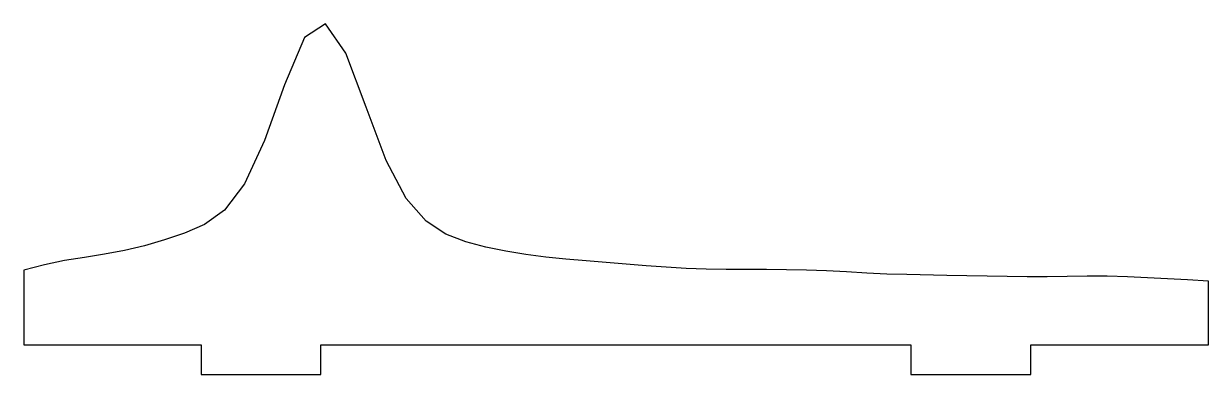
# Model space of a CAD drawing. Header units: metres. Extents: x 0 to 120, y -3 to 33.
import ezdxf

# ---------------------------------------------------------------- set-up
doc = ezdxf.new("R2010")
doc.units = ezdxf.units.M

msp = doc.modelspace()

# ---------------------------------------------------------------- linework, layer by layer
for p, q in [((30.53, 32.54), (28.41, 31.14)), ((32.61, 29.54), (30.53, 32.54)), ((28.41, 31.14), (26.37, 26.32)), ((34.65, 24.06), (32.61, 29.54)), ((26.37, 26.32), (24.34, 20.68)), ((36.68, 18.65), (34.65, 24.06)), ((24.34, 20.68), (22.31, 16.28)), ((38.71, 14.78), (36.68, 18.65)), ((22.31, 16.28), (20.29, 13.61)), ((40.73, 12.47), (38.71, 14.78)), ((20.29, 13.61), (18.27, 12.14)), ((18.27, 12.14), (16.24, 11.25)), ((42.75, 11.16), (40.73, 12.47)), ((16.24, 11.25), (14.22, 10.57)), ((44.77, 10.37), (42.75, 11.16)), ((12.18, 9.99), (10.15, 9.51)), ((14.22, 10.57), (12.18, 9.99)), ((46.8, 9.83), (44.77, 10.37)), ((48.83, 9.42), (46.8, 9.83)), ((4.05, 8.48), (2.02, 8.06)), ((6.09, 8.8), (4.05, 8.48)), ((8.12, 9.12), (6.09, 8.8)), ((10.15, 9.51), (8.12, 9.12)), ((50.86, 9.1), (48.83, 9.42)), ((52.89, 8.84), (50.86, 9.1)), ((54.92, 8.63), (52.89, 8.84)), ((56.96, 8.45), (54.92, 8.63)), ((58.99, 8.28), (56.96, 8.45)), ((2.02, 8.06), (-0.07, 7.5)), ((-0.07, 7.5), (-0.07, -0.07)), ((61.02, 8.12), (58.99, 8.28)), ((63.06, 7.96), (61.02, 8.12)), ((65.09, 7.81), (63.06, 7.96)), ((67.12, 7.69), (65.09, 7.81)), ((69.16, 7.6), (67.12, 7.69)), ((71.19, 7.57), (69.16, 7.6)), ((73.22, 7.56), (71.19, 7.57)), ((75.25, 7.56), (73.22, 7.56)), ((77.29, 7.54), (75.25, 7.56)), ((79.32, 7.51), (77.29, 7.54)), ((81.36, 7.43), (79.32, 7.51)), ((83.39, 7.32), (81.36, 7.43)), ((85.43, 7.2), (83.39, 7.32)), ((87.46, 7.1), (85.43, 7.2)), ((89.49, 7.05), (87.46, 7.1)), ((93.56, 6.98), (89.49, 7.05)), ((95.59, 6.94), (93.56, 6.98)), ((97.63, 6.89), (95.59, 6.94)), ((99.66, 6.86), (97.63, 6.89)), ((101.7, 6.83), (99.66, 6.86)), ((103.73, 6.83), (101.7, 6.83)), ((105.76, 6.86), (103.73, 6.83)), ((107.8, 6.88), (105.76, 6.86)), ((109.83, 6.88), (107.8, 6.88)), ((111.87, 6.82), (109.83, 6.88)), ((113.9, 6.73), (111.87, 6.82)), ((117.97, 6.52), (113.9, 6.73)), ((120.08, 6.39), (117.97, 6.52)), ((120.08, -0.07), (120.08, 6.39)), ((-0.07, -0.07), (17.93, -0.07)), ((17.93, -0.07), (17.93, -3.08)), ((30.07, -3.08), (30.07, -0.07)), ((30.07, -0.07), (89.92, -0.07)), ((89.92, -0.07), (89.92, -3.08)), ((102.08, -3.08), (102.08, -0.07)), ((102.08, -0.07), (120.08, -0.07)), ((17.93, -3.08), (30.07, -3.08)), ((89.92, -3.08), (102.08, -3.08))]:
    msp.add_line(p, q)

doc.saveas('drawing.dxf')
